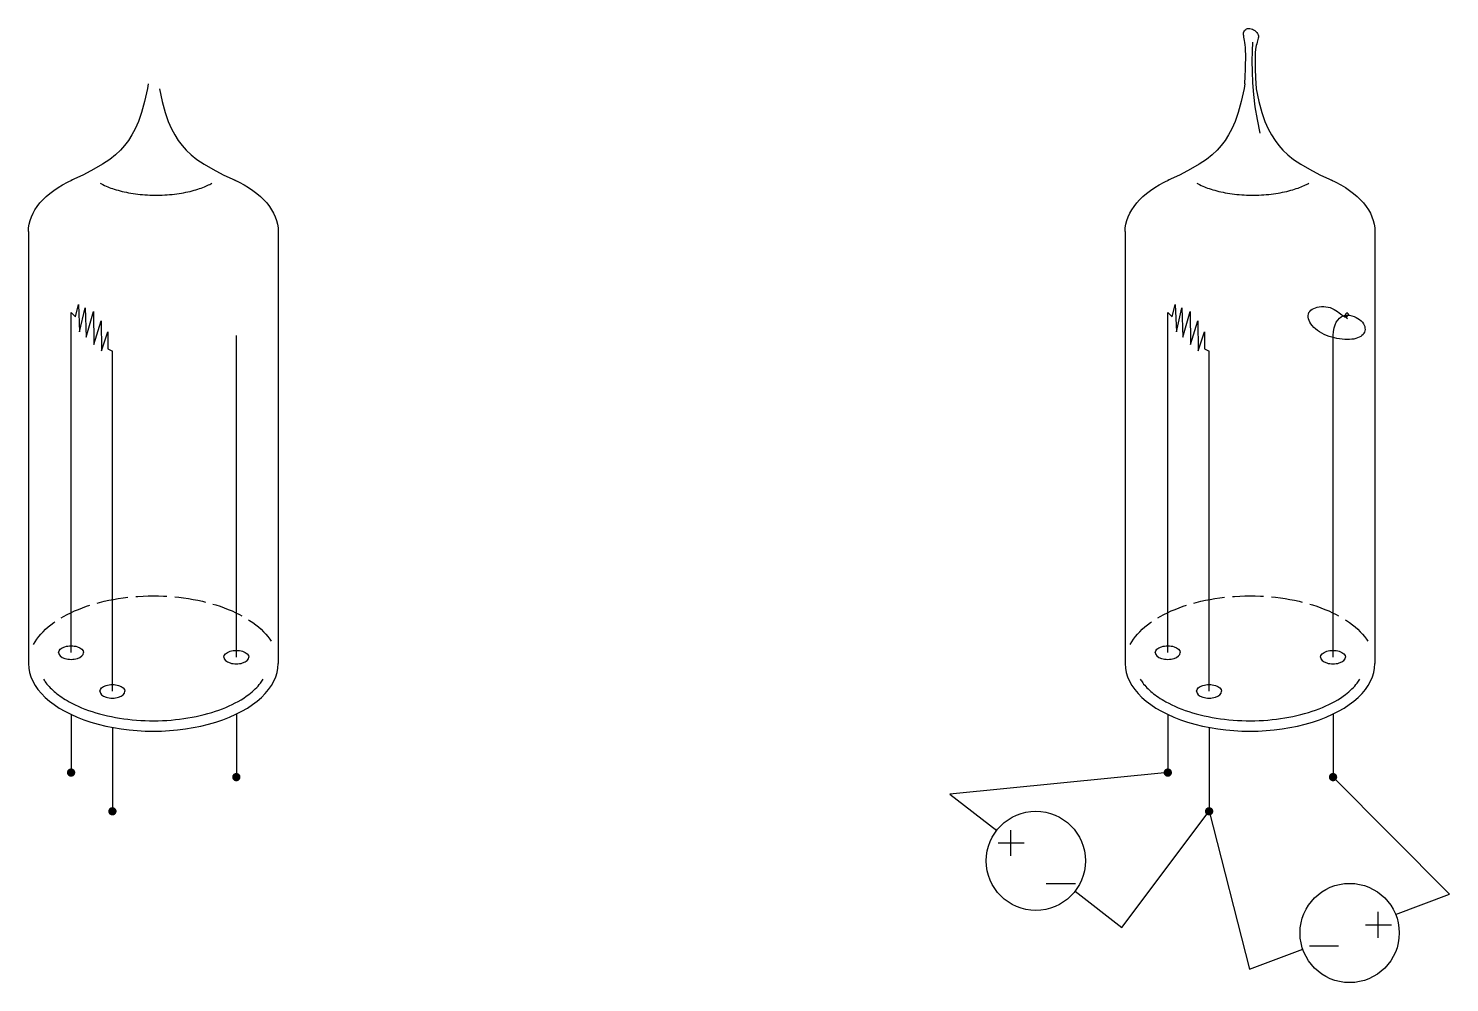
# Model space of a CAD drawing. Extents: x 120 to 393, y 7 to 190.
import ezdxf

# ---------------------------------------------------------------- set-up
doc = ezdxf.new("R2010")
doc.units = 0
doc.header["$LTSCALE"] = 0.5
doc.linetypes.add('ACAD_ISO02W100', pattern=[15, 12, -3])
doc.layers.get('0').update_dxf_attribs({"linetype": 'CONTINUOUS'})

msp = doc.modelspace()

# ---------------------------------------------------------------- linework, layer by layer
for p, q in [((120, 151), (120, 68)), ((168, 151), (168, 68)), ((330.73, 151), (330.73, 68)), ((378.73, 151), (378.73, 68)), ((128.2, 70.1), (128.2, 135.45)), ((338.93, 70.1), (338.93, 135.45)), ((159.95, 69.23), (159.95, 131.03)), ((370.68, 69.23), (370.68, 131.03)), ((136.14, 62.66), (136.14, 128.01)), ((346.87, 62.66), (346.87, 128.01)), ((128.2, 58.22), (128.2, 47.05)), ((159.95, 58.29), (159.95, 46.18)), ((338.93, 58.22), (338.93, 47.05)), ((370.68, 58.29), (370.68, 46.18)), ((136.14, 55.72), (136.14, 39.61)), ((346.87, 55.72), (346.87, 39.61)), ((338.93, 47.05), (297.04, 42.89)), ((393.07, 23.7), (370.68, 46.18)), ((297.04, 42.89), (306.05, 35.93)), ((330.12, 17.31), (346.87, 39.61)), ((346.87, 39.61), (354.66, 9.31)), ((308.71, 36.02), (308.71, 31.03)), ((306.32, 33.56), (311.32, 33.56)), ((315.58, 25.73), (321.17, 25.73)), ((321.12, 24.27), (330.12, 17.31)), ((382.7, 19.81), (393.07, 23.7)), ((379.29, 20.28), (379.29, 15.28)), ((376.91, 17.82), (381.91, 17.82)), ((366.13, 13.76), (371.73, 13.76)), ((354.66, 9.31), (364.86, 13.13))]:
    msp.add_line(p, q)
for points in [[(353.73, 179.36), (353.8, 180.81), (353.85, 182.08), (353.89, 183.19), (353.9, 184.15), (353.9, 184.98), (353.88, 185.69), (353.85, 186.31), (353.81, 186.83), (353.75, 187.29), (353.69, 187.68), (353.62, 188.01), (353.56, 188.31), (353.52, 188.56), (353.48, 188.78), (353.48, 188.98), (353.5, 189.16), (353.56, 189.34), (353.64, 189.5), (353.76, 189.65), (353.91, 189.78), (354.08, 189.88), (354.27, 189.95), (354.48, 189.99), (354.7, 189.98), (354.94, 189.94), (355.18, 189.85), (355.42, 189.73), (355.64, 189.58), (355.85, 189.4), (356.03, 189.21), (356.18, 189), (356.28, 188.79), (356.33, 188.56), (356.34, 188.34), (356.31, 188.1), (356.26, 187.86), (356.18, 187.6), (356.1, 187.32), (356.01, 187.03), (355.92, 186.71), (355.84, 186.36), (355.78, 185.93), (355.73, 185.36), (355.71, 184.59), (355.71, 183.56), (355.74, 182.22), (355.81, 180.5), (355.91, 178.36)], [(355.18, 187.38), (355.12, 185.62), (355.09, 183.72), (355.11, 181.71), (355.21, 179.57), (355.39, 177.31), (355.67, 174.95), (356.08, 172.47), (356.62, 169.9)], [(143, 179.36), (142.85, 178.47), (142.31, 175.94), (141.75, 173.86), (141.16, 172.14), (140.53, 170.72), (139.88, 169.52), (139.2, 168.46), (138.48, 167.49), (137.68, 166.58), (136.75, 165.69), (135.62, 164.8), (134.25, 163.89), (132.58, 162.93), (130.56, 161.89), (128.14, 160.76)], [(145.18, 178.36), (145.69, 175.94), (146.25, 173.86), (146.84, 172.14), (147.47, 170.72), (148.12, 169.52), (148.8, 168.46), (149.52, 167.49), (150.32, 166.58), (151.25, 165.69), (152.38, 164.8), (153.75, 163.89), (155.42, 162.93), (157.44, 161.89), (159.86, 160.76)], [(353.73, 179.36), (353.58, 178.47), (353.04, 175.94), (352.48, 173.86), (351.89, 172.14), (351.26, 170.72), (350.61, 169.52), (349.93, 168.46), (349.21, 167.49), (348.41, 166.58), (347.48, 165.69), (346.35, 164.8), (344.98, 163.89), (343.31, 162.93), (341.29, 161.89), (338.87, 160.76)], [(355.91, 178.36), (356.42, 175.94), (356.98, 173.86), (357.58, 172.14), (358.2, 170.72), (358.85, 169.52), (359.53, 168.46), (360.25, 167.49), (361.05, 166.58), (361.98, 165.69), (363.11, 164.8), (364.48, 163.89), (366.15, 162.93), (368.17, 161.89), (370.59, 160.76)], [(128.2, 135.45), (129.03, 134.6), (129.64, 136.94), (129.84, 131.73), (130.91, 136.34), (131.11, 130.66), (132.51, 135.61), (132.58, 129.26), (133.98, 133.8), (134.05, 128.06), (135.25, 131.73), (135.25, 128.46), (136.14, 128.01)], [(338.93, 135.45), (339.76, 134.6), (340.37, 136.94), (340.57, 131.73), (341.64, 136.34), (341.84, 130.66), (343.24, 135.61), (343.31, 129.26), (344.71, 133.8), (344.78, 128.06), (345.98, 131.73), (345.98, 128.46), (346.87, 128.01)], [(370.68, 131.03), (370.75, 131.78), (370.88, 132.45), (371.07, 133.04), (371.3, 133.55), (371.58, 133.98), (371.9, 134.33), (372.25, 134.6), (372.63, 134.79), (373.03, 134.9), (373.45, 134.93), (373.87, 134.9), (374.29, 134.81), (374.71, 134.67), (375.1, 134.49), (375.46, 134.28), (375.79, 134.05), (376.08, 133.8), (376.32, 133.54), (376.51, 133.27), (376.66, 132.99), (376.76, 132.72), (376.82, 132.44), (376.83, 132.17), (376.8, 131.91), (376.72, 131.66), (376.6, 131.43), (376.44, 131.21), (376.23, 131.01), (375.99, 130.83), (375.71, 130.67), (375.39, 130.53), (375.05, 130.42), (374.67, 130.33), (374.26, 130.27), (373.83, 130.24), (373.38, 130.23), (372.92, 130.24), (372.43, 130.28), (371.94, 130.35), (371.44, 130.44), (370.94, 130.55), (370.44, 130.68), (369.94, 130.84), (369.45, 131.02), (368.98, 131.22), (368.52, 131.45), (368.09, 131.69), (367.69, 131.97), (367.32, 132.26), (366.98, 132.57), (366.69, 132.9), (366.44, 133.23), (366.23, 133.57), (366.07, 133.9), (365.96, 134.23), (365.9, 134.55), (365.9, 134.85), (365.96, 135.13), (366.06, 135.4), (366.22, 135.64), (366.42, 135.86), (366.67, 136.05), (366.96, 136.22), (367.28, 136.35), (367.65, 136.46), (368.04, 136.53), (368.45, 136.56), (368.88, 136.57), (369.31, 136.53), (369.73, 136.47), (370.15, 136.36), (370.54, 136.22), (370.9, 136.03), (371.24, 135.83), (371.55, 135.6), (371.84, 135.38), (372.1, 135.16), (372.34, 134.97), (372.56, 134.8), (372.76, 134.69), (372.94, 134.62), (373.11, 134.6), (373.25, 134.63), (373.37, 134.68), (373.47, 134.76), (373.55, 134.85), (373.6, 134.94), (373.62, 135.04), (373.62, 135.12), (373.6, 135.19), (373.55, 135.24), (373.5, 135.28), (373.43, 135.3), (373.35, 135.3), (373.27, 135.28), (373.19, 135.24), (373.12, 135.18), (373.06, 135.09), (373.02, 134.99), (373.01, 134.86), (373.04, 134.72), (373.12, 134.56), (373.26, 134.39), (373.46, 134.21)]]:
    msp.add_lwpolyline(points)
at = {"const_width": 0.8}
for points in [[(127.8, 47.05, 1), (128.6, 47.05, 1)], [(159.55, 46.18, 1), (160.35, 46.18, 1)], [(338.53, 47.05, 1), (339.33, 47.05, 1)], [(370.28, 46.18, 1), (371.08, 46.18, 1)], [(135.74, 39.61, 1), (136.54, 39.61, 1)], [(346.47, 39.61, 1), (347.27, 39.61, 1)]]:
    msp.add_lwpolyline(points, format="xyb", close=True, dxfattribs=at)
for centre in [(313.58, 30.1), (373.87, 16.24)]:
    msp.add_circle(centre, 9.53)
at = {"extrusion": (0, 0, -1)}
for centre, major_axis, start_param, end_param in [((144, 151), (-24, 0), 0, 0.866564), ((144, 151), (-24, 0), 2.275029, 3.141593), ((354.73, 151), (-24, 0), 0, 0.866564), ((354.73, 151), (-24, 0), 2.275029, 3.141593), ((128.2, 70.1), (-2.4, 0), 0, 3.141593), ((338.93, 70.1), (-2.4, 0), 0, 3.141593), ((159.95, 69.23), (-2.4, 0), 0, 3.141593), ((370.68, 69.23), (-2.4, 0), 0, 3.141593), ((136.14, 62.66), (-2.4, 0), 0, 3.141593), ((346.87, 62.66), (-2.4, 0), 0, 3.141593)]:
    msp.add_ellipse(centre, major_axis=major_axis, ratio=0.541667, start_param=start_param, end_param=end_param, dxfattribs=at)
at = {"linetype": 'ACAD_ISO02W100', "extrusion": (0, 0, -1)}
for centre in [(144, 68), (354.73, 68)]:
    msp.add_ellipse(centre, major_axis=(-24, 0), ratio=0.541667, start_param=0.284753, end_param=2.856839, dxfattribs=at)
for centre, major_axis in [((128.2, 70.1), (-2.4, 0)), ((159.95, 69.23), (-2.4, 0)), ((338.93, 70.1), (-2.4, 0)), ((370.68, 69.23), (-2.4, 0)), ((144, 68), (-24, 0)), ((354.73, 68), (-24, 0)), ((136.14, 62.66), (-2.4, 0)), ((346.87, 62.66), (-2.4, 0))]:
    msp.add_ellipse(centre, major_axis=major_axis, ratio=0.541667, start_param=0, end_param=3.141593)
for points, knots in [([(133.8, 160.26), (134.1, 160.09), (134.49, 159.89), (135.67, 159.37), (136.58, 159.06), (138.64, 158.53), (139.79, 158.31), (142.22, 158.03), (143.5, 157.96), (146.04, 157.97), (147.3, 158.06), (149.7, 158.39), (150.83, 158.62), (152.83, 159.17), (153.69, 159.49), (154.72, 159.96), (155.03, 160.12), (155.27, 160.26)], [0.750361, 0.750361, 0.750361, 0.750361, 0.897795, 0.897795, 1.126778, 1.126778, 1.35576, 1.35576, 1.584743, 1.584743, 1.813725, 1.813725, 2.042708, 2.042708, 2.27169, 2.27169, 2.391232, 2.391232, 2.391232, 2.391232]), ([(344.53, 160.26), (344.83, 160.09), (345.22, 159.89), (346.4, 159.37), (347.31, 159.06), (349.37, 158.53), (350.52, 158.31), (352.95, 158.03), (354.23, 157.96), (356.77, 157.97), (358.03, 158.06), (360.43, 158.39), (361.56, 158.62), (363.56, 159.17), (364.42, 159.49), (365.46, 159.96), (365.76, 160.12), (366, 160.26)], [0.750361, 0.750361, 0.750361, 0.750361, 0.897795, 0.897795, 1.126778, 1.126778, 1.35576, 1.35576, 1.584743, 1.584743, 1.813725, 1.813725, 2.042708, 2.042708, 2.27169, 2.27169, 2.391232, 2.391232, 2.391232, 2.391232]), ([(122.9, 65), (123.04, 64.77), (123.2, 64.53), (123.85, 63.66), (124.46, 63.03), (125.94, 61.8), (126.82, 61.21), (129.28, 59.84), (131.03, 59.12), (134.86, 57.97), (136.96, 57.54), (141.29, 57.03), (143.54, 56.94), (147.98, 57.13), (150.17, 57.4), (154.29, 58.26), (156.22, 58.85), (159.64, 60.29), (161.13, 61.13), (163.25, 62.75), (164.01, 63.49), (164.78, 64.49), (164.95, 64.75), (165.1, 65)], [0.315313, 0.315313, 0.315313, 0.315313, 0.386806, 0.386806, 0.580209, 0.580209, 0.773612, 0.773612, 1.06494, 1.06494, 1.356268, 1.356268, 1.647595, 1.647595, 1.938923, 1.938923, 2.23025, 2.23025, 2.521578, 2.521578, 2.748137, 2.748137, 2.826304, 2.826304, 2.826304, 2.826304]), ([(333.63, 65), (333.77, 64.77), (333.93, 64.53), (334.58, 63.66), (335.19, 63.03), (336.67, 61.8), (337.55, 61.21), (340.02, 59.84), (341.76, 59.12), (345.59, 57.97), (347.69, 57.54), (352.02, 57.03), (354.27, 56.94), (358.71, 57.13), (360.9, 57.4), (365.02, 58.26), (366.95, 58.85), (370.37, 60.29), (371.86, 61.13), (373.99, 62.75), (374.74, 63.49), (375.51, 64.49), (375.68, 64.75), (375.83, 65)], [0.315313, 0.315313, 0.315313, 0.315313, 0.386806, 0.386806, 0.580209, 0.580209, 0.773612, 0.773612, 1.06494, 1.06494, 1.356268, 1.356268, 1.647595, 1.647595, 1.938923, 1.938923, 2.23025, 2.23025, 2.521578, 2.521578, 2.748137, 2.748137, 2.826304, 2.826304, 2.826304, 2.826304])]:
    msp.add_open_spline(points, degree=3, knots=knots)

doc.saveas('drawing.dxf')
